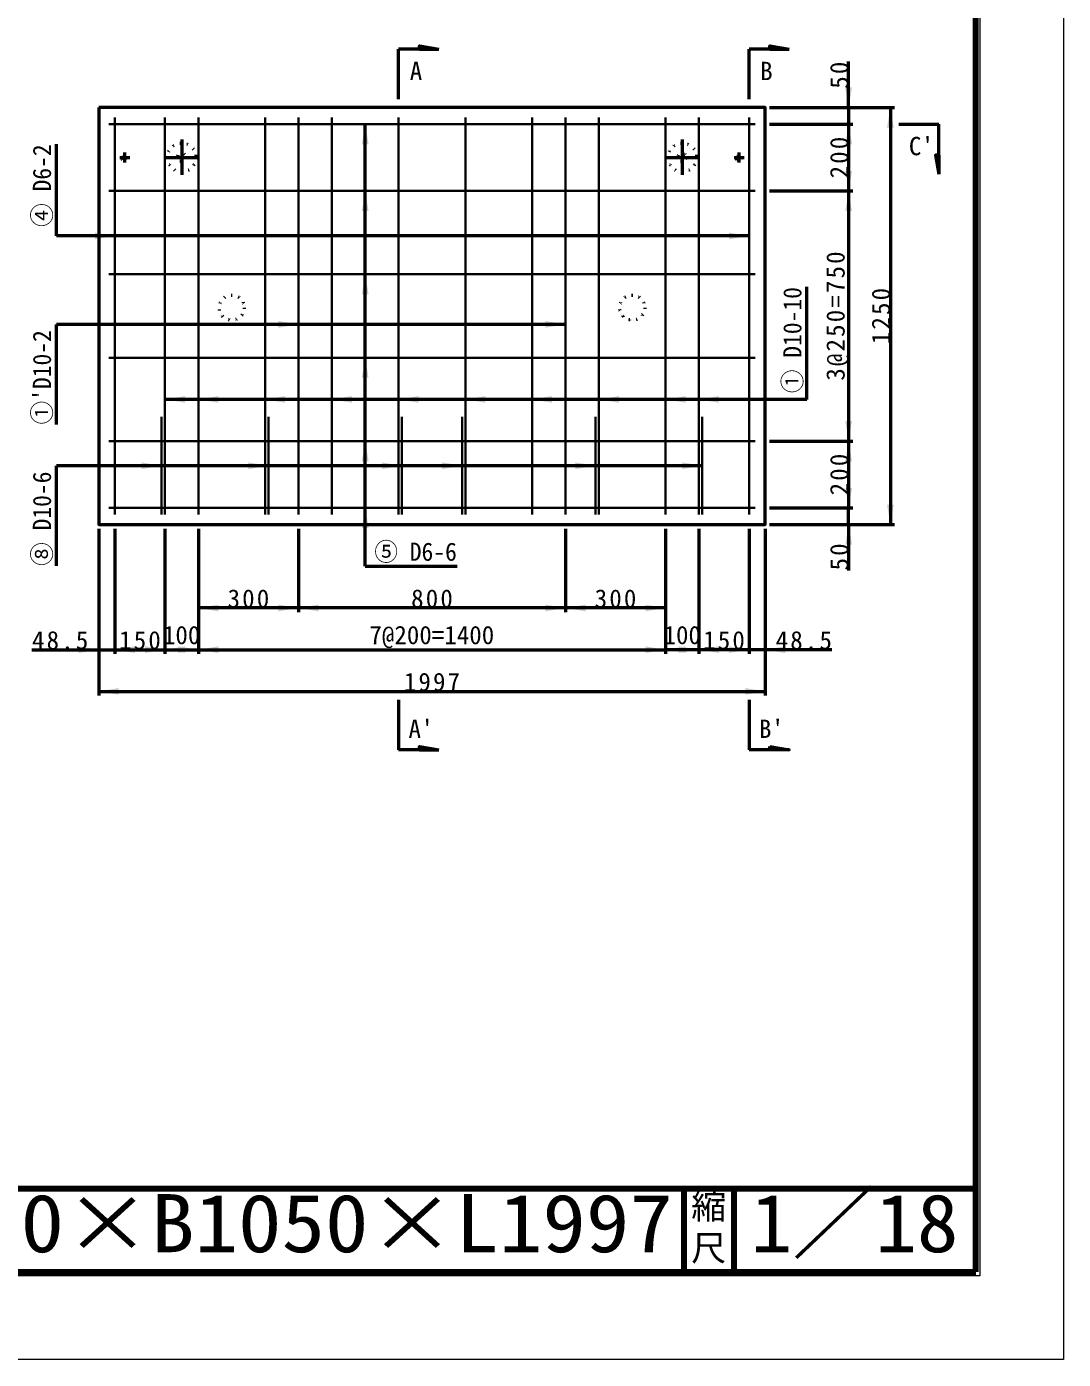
# Model space of a CAD drawing. Units: millimetres, scale not verified, with parts at other scales. Extents: x -2102 to 2102, y -1485 to 1485.
# Drawn here: x 860 to 2102, y -1485 to 113 of the extents above; entities that cross this region are included whole.
import ezdxf
from ezdxf.enums import TextEntityAlignment as Align

# ---------------------------------------------------------------- set-up
doc = ezdxf.new("R2010")
doc.units = ezdxf.units.MM
doc.header["$LTSCALE"] = 5
doc.linetypes.add('DOTTED', pattern=[1.75, 0.25, -1.5])
doc.linetypes.add('LONG_DASHED_DOTTED', pattern=[15.25, 12, -1.5, 0.25, -1.5])
doc.layers.add('0-0_V-nasSTD', color=7, linetype='Continuous', lineweight=50)
doc.layers.add('0-1_0', color=7, linetype='Continuous', lineweight=100)
doc.styles.add('ＭＳ ゴシック', font='')
doc.styles.get('ＭＳ ゴシック').set_extended_font_data('MS Gothic')

msp = doc.modelspace()

# ---------------------------------------------------------------- linework, layer by layer
at = {"layer": '0-0_V-nasSTD'}
for p, q in [((1305.796, 25.769), (1305.796, 85.769)), ((1330.796, 85.769), (1305.796, 85.769)), ((1330.796, 85.769), (1353.836, 85.769)), ((1725.796, 25.769), (1725.796, 85.769)), ((1750.796, 85.769), (1725.796, 85.769)), ((1750.796, 85.769), (1773.836, 85.769)), ((1845.196, 15.769), (1845.196, 70.769)), ((1750.196, 15.769), (1900.196, 15.769)), ((1845.196, 15.769), (1845.196, -4.231)), ((1895.196, 15.769), (1895.196, -484.231)), ((1265.796, -534.231), (1265.796, -4.231)), ((1750.196, -4.231), (1850.196, -4.231)), ((1845.196, -4.231), (1845.196, -84.231)), ((1905.196, -4.231), (1953.236, -4.231)), ((1953.236, -41.191), (1953.236, -4.231)), ((895.796, -138.231), (895.796, -28.231)), ((1953.236, -41.191), (1953.236, -64.231)), ((1750.196, -84.231), (1850.196, -84.231)), ((1845.196, -84.231), (1845.196, -384.231)), ((1725.796, -138.231), (895.796, -138.231)), ((1795.196, -334.231), (1795.196, -199.231)), ((1505.796, -244.231), (895.796, -244.231)), ((895.796, -364.231), (895.796, -244.231)), ((1795.196, -334.231), (1025.796, -334.231)), ((1750.196, -384.231), (1850.196, -384.231)), ((1845.196, -384.231), (1845.196, -464.231)), ((1669.796, -413.716), (895.796, -413.716)), ((895.796, -533.716), (895.796, -413.716)), ((1750.196, -464.231), (1850.196, -464.231)), ((1845.196, -484.231), (1845.196, -464.231)), ((946.396, -489.231), (946.396, -689.231)), ((965.796, -489.231), (965.796, -639.231)), ((1025.796, -489.231), (1025.796, -639.231)), ((1065.796, -489.231), (1065.796, -639.231)), ((1185.796, -489.231), (1185.796, -589.231)), ((1505.796, -489.231), (1505.796, -589.231)), ((1625.796, -489.231), (1625.796, -639.231)), ((1665.796, -489.231), (1665.796, -639.231)), ((1725.796, -489.231), (1725.796, -639.231)), ((1745.196, -489.231), (1745.196, -689.231)), ((1750.196, -484.231), (1900.196, -484.231)), ((1845.196, -484.231), (1845.196, -539.231)), ((1265.796, -534.231), (1375.796, -534.231)), ((1185.796, -584.231), (1065.796, -584.231)), ((1505.796, -584.231), (1185.796, -584.231)), ((1625.796, -584.231), (1505.796, -584.231)), ((866.396, -634.231), (946.396, -634.231)), ((1025.796, -634.231), (1065.796, -634.231)), ((1065.796, -634.231), (1625.796, -634.231)), ((1665.796, -634.231), (1625.796, -634.231)), ((1825.196, -634.231), (1745.196, -634.231)), ((946.396, -684.231), (1745.196, -684.231)), ((1305.796, -694.231), (1305.796, -754.231)), ((1725.796, -694.231), (1725.796, -754.231)), ((1750.796, -754.231), (1750.796, -750.391)), ((1330.796, -754.231), (1305.796, -754.231)), ((1330.796, -754.231), (1353.836, -754.231)), ((1750.796, -754.231), (1725.796, -754.231))]:
    msp.add_line(p, q, dxfattribs=at)
at = {"layer": '0-0_V-nasSTD', "lineweight": 35}
for p, q in [((965.796, 3.769), (965.796, -472.231)), ((1025.796, 3.769), (1025.796, -472.231)), ((1065.796, 3.769), (1065.796, -472.231)), ((1145.796, 3.769), (1145.796, -472.231)), ((1185.796, 3.769), (1185.796, -472.231)), ((1225.796, 3.769), (1225.796, -472.231)), ((1305.796, 3.769), (1305.796, -472.231)), ((1385.796, 3.769), (1385.796, -472.231)), ((1465.796, 3.769), (1465.796, -472.231)), ((1505.796, 3.769), (1505.796, -472.231)), ((1545.796, 3.769), (1545.796, -472.231)), ((1625.796, 3.769), (1625.796, -472.231)), ((1665.796, 3.769), (1665.796, -472.231)), ((1725.796, 3.769), (1725.796, -472.231)), ((958.396, -4.231), (1733.196, -4.231)), ((958.396, -84.231), (1733.196, -84.231)), ((958.396, -184.231), (1733.196, -184.231)), ((958.396, -284.231), (1733.196, -284.231)), ((1021.796, -355.202), (1021.796, -472.231)), ((1149.796, -355.202), (1149.796, -472.231)), ((1309.796, -355.202), (1309.796, -472.231)), ((1381.796, -355.202), (1381.796, -472.231)), ((1541.796, -355.202), (1541.796, -472.231)), ((1669.796, -355.202), (1669.796, -472.231)), ((958.396, -384.231), (1733.196, -384.231)), ((958.396, -464.231), (1733.196, -464.231))]:
    msp.add_line(p, q, dxfattribs=at)
at = {"layer": '0-0_V-nasSTD', "linetype": 'LONG_DASHED_DOTTED'}
for p, q in [((1045.796, -22.431), (1045.796, -64.831)), ((1645.796, -22.431), (1645.796, -64.831)), ((971.596, -44.231), (983.596, -44.231)), ((977.596, -50.231), (977.596, -38.231)), ((1024.596, -44.231), (1066.996, -44.231)), ((1624.596, -44.231), (1666.996, -44.231)), ((1707.996, -44.231), (1719.996, -44.231)), ((1713.996, -50.231), (1713.996, -38.231))]:
    msp.add_line(p, q, dxfattribs=at)
at = {"layer": '0-0_V-nasSTD', "lineweight": 100}
for p, q in [((1647.5, -1280), (1647.5, -1380)), ((1707.5, -1280), (1707.5, -1380)), ((-1997.5, -1380), (1997.5, -1380))]:
    msp.add_line(p, q, dxfattribs=at)
at = {"layer": '0-0_V-nasSTD', "lineweight": 18}
for points in [[(-2102.5, -1485), (-2102.5, 1485), (2102.5, 1485), (2102.5, -1485)], [(-2002.5, -1385), (-2002.5, 1385), (2002.5, 1385), (2002.5, -1385)]]:
    msp.add_lwpolyline(points, close=True, dxfattribs=at)
at = {"layer": '0-0_V-nasSTD', "lineweight": 100}
msp.add_lwpolyline([(1997.5, -1380), (1997.5, 1380), (-1997.5, 1380)], dxfattribs=at)
at = {"layer": '0-0_V-nasSTD'}
for points in [[(1330.796, 85.769), (1330.796, 89.609), (1353.836, 85.769)], [(1750.796, 85.769), (1750.796, 89.609), (1773.836, 85.769)], [(1953.236, -41.191), (1949.396, -41.191), (1953.236, -64.231)], [(946.396, -634.231), (965.796, -634.231), (1025.796, -634.231)], [(1745.196, -634.231), (1725.796, -634.231), (1665.796, -634.231)], [(1330.796, -754.231), (1330.796, -750.391), (1353.836, -754.231)], [(1750.796, -750.391), (1773.836, -754.231), (1750.796, -754.231)]]:
    msp.add_lwpolyline(points, dxfattribs=at)
msp.add_lwpolyline([(946.396, 15.769), (946.396, -484.231), (1745.196, -484.231), (1745.196, 15.769)], close=True, dxfattribs=at)
at = {"layer": '0-0_V-nasSTD', "linetype": 'DOTTED'}
for centre, radius in [((1045.796, -44.231), 17.2), ((1645.796, -44.231), 17.2), ((977.596, -44.231), 3.8), ((977.596, -44.231), 2.4), ((977.596, -44.231), 2), ((1045.796, -44.231), 5), ((1645.796, -44.231), 5), ((1713.996, -44.231), 3.8), ((1713.996, -44.231), 2.4), ((1713.996, -44.231), 2), ((1105.796, -224.231), 15), ((1585.796, -224.231), 15)]:
    msp.add_circle(centre, radius, dxfattribs=at)
at = {"layer": '0-0_V-nasSTD'}
for points in [[(1841.196, 39.769), (1845.196, 15.769), (1845.196, 39.769)], [(1845.196, 15.769), (1845.196, 39.769), (1849.196, 39.769)], [(1891.196, -8.231), (1895.196, -8.231), (1895.196, 15.769)], [(1895.196, -8.231), (1895.196, 15.769), (1899.196, -8.231)], [(1261.796, -28.231), (1265.796, -28.231), (1265.796, -4.231)], [(1265.796, -28.231), (1265.796, -4.231), (1269.796, -28.231)], [(1841.196, -28.231), (1845.196, -28.231), (1845.196, -4.231)], [(1845.196, -28.231), (1845.196, -4.231), (1849.196, -28.231)], [(1841.196, -60.231), (1845.196, -84.231), (1845.196, -60.231)], [(1845.196, -84.231), (1845.196, -60.231), (1849.196, -60.231)], [(1261.796, -108.231), (1265.796, -108.231), (1265.796, -84.231)], [(1265.796, -108.231), (1265.796, -84.231), (1269.796, -108.231)], [(1841.196, -108.231), (1845.196, -108.231), (1845.196, -84.231)], [(1845.196, -108.231), (1845.196, -84.231), (1849.196, -108.231)], [(941.796, -138.231), (941.796, -134.231), (965.796, -138.231)], [(941.796, -142.231), (941.796, -138.231), (965.796, -138.231)], [(1701.796, -138.231), (1701.796, -134.231), (1725.796, -138.231)], [(1701.796, -142.231), (1701.796, -138.231), (1725.796, -138.231)], [(1261.796, -208.231), (1265.796, -208.231), (1265.796, -184.231)], [(1265.796, -208.231), (1265.796, -184.231), (1269.796, -208.231)], [(1161.796, -244.231), (1161.796, -240.231), (1185.796, -244.231)], [(1161.796, -248.231), (1161.796, -244.231), (1185.796, -244.231)], [(1481.796, -244.231), (1481.796, -240.231), (1505.796, -244.231)], [(1481.796, -248.231), (1481.796, -244.231), (1505.796, -244.231)], [(1261.796, -308.231), (1265.796, -308.231), (1265.796, -284.231)], [(1265.796, -308.231), (1265.796, -284.231), (1269.796, -308.231)], [(1025.796, -334.231), (1049.796, -334.231), (1049.796, -330.231)], [(1025.796, -334.231), (1049.796, -338.231), (1049.796, -334.231)], [(1065.796, -334.231), (1089.796, -334.231), (1089.796, -330.231)], [(1065.796, -334.231), (1089.796, -338.231), (1089.796, -334.231)], [(1145.796, -334.231), (1169.796, -334.231), (1169.796, -330.231)], [(1145.796, -334.231), (1169.796, -338.231), (1169.796, -334.231)], [(1225.796, -334.231), (1249.796, -334.231), (1249.796, -330.231)], [(1225.796, -334.231), (1249.796, -338.231), (1249.796, -334.231)], [(1305.796, -334.231), (1329.796, -334.231), (1329.796, -330.231)], [(1305.796, -334.231), (1329.796, -338.231), (1329.796, -334.231)], [(1385.796, -334.231), (1409.796, -334.231), (1409.796, -330.231)], [(1385.796, -334.231), (1409.796, -338.231), (1409.796, -334.231)], [(1465.796, -334.231), (1489.796, -334.231), (1489.796, -330.231)], [(1465.796, -334.231), (1489.796, -338.231), (1489.796, -334.231)], [(1545.796, -334.231), (1569.796, -334.231), (1569.796, -330.231)], [(1545.796, -334.231), (1569.796, -338.231), (1569.796, -334.231)], [(1625.796, -334.231), (1649.796, -334.231), (1649.796, -330.231)], [(1625.796, -334.231), (1649.796, -338.231), (1649.796, -334.231)], [(1665.796, -334.231), (1689.796, -334.231), (1689.796, -330.231)], [(1665.796, -334.231), (1689.796, -338.231), (1689.796, -334.231)], [(1841.196, -360.231), (1845.196, -384.231), (1845.196, -360.231)], [(1845.196, -384.231), (1845.196, -360.231), (1849.196, -360.231)], [(1261.796, -408.231), (1265.796, -408.231), (1265.796, -384.231)], [(1265.796, -408.231), (1265.796, -384.231), (1269.796, -408.231)], [(1841.196, -408.231), (1845.196, -408.231), (1845.196, -384.231)], [(1845.196, -408.231), (1845.196, -384.231), (1849.196, -408.231)], [(997.796, -413.716), (997.796, -409.716), (1021.796, -413.716)], [(997.796, -417.716), (997.796, -413.716), (1021.796, -413.716)], [(1125.796, -413.716), (1125.796, -409.716), (1149.796, -413.716)], [(1125.796, -417.716), (1125.796, -413.716), (1149.796, -413.716)], [(1285.796, -413.716), (1285.796, -409.716), (1309.796, -413.716)], [(1285.796, -417.716), (1285.796, -413.716), (1309.796, -413.716)], [(1357.796, -413.716), (1357.796, -409.716), (1381.796, -413.716)], [(1357.796, -417.716), (1357.796, -413.716), (1381.796, -413.716)], [(1517.796, -413.716), (1517.796, -409.716), (1541.796, -413.716)], [(1517.796, -417.716), (1517.796, -413.716), (1541.796, -413.716)], [(1645.796, -413.716), (1645.796, -409.716), (1669.796, -413.716)], [(1645.796, -417.716), (1645.796, -413.716), (1669.796, -413.716)], [(1841.196, -440.231), (1845.196, -464.231), (1845.196, -440.231)], [(1845.196, -464.231), (1845.196, -440.231), (1849.196, -440.231)], [(1891.196, -460.231), (1895.196, -484.231), (1895.196, -460.231)], [(1895.196, -484.231), (1895.196, -460.231), (1899.196, -460.231)], [(1261.796, -488.231), (1265.796, -488.231), (1265.796, -464.231)], [(1265.796, -488.231), (1265.796, -464.231), (1269.796, -488.231)], [(1841.196, -508.231), (1845.196, -508.231), (1845.196, -484.231)], [(1845.196, -508.231), (1845.196, -484.231), (1849.196, -508.231)], [(1065.796, -584.231), (1089.796, -584.231), (1089.796, -580.231)], [(1065.796, -584.231), (1089.796, -588.231), (1089.796, -584.231)], [(1161.796, -584.231), (1161.796, -580.231), (1185.796, -584.231)], [(1161.796, -588.231), (1161.796, -584.231), (1185.796, -584.231)], [(1185.796, -584.231), (1209.796, -584.231), (1209.796, -580.231)], [(1185.796, -584.231), (1209.796, -588.231), (1209.796, -584.231)], [(1481.796, -584.231), (1481.796, -580.231), (1505.796, -584.231)], [(1481.796, -588.231), (1481.796, -584.231), (1505.796, -584.231)], [(1505.796, -584.231), (1529.796, -584.231), (1529.796, -580.231)], [(1505.796, -584.231), (1529.796, -588.231), (1529.796, -584.231)], [(1601.796, -584.231), (1601.796, -580.231), (1625.796, -584.231)], [(1601.796, -588.231), (1601.796, -584.231), (1625.796, -584.231)], [(922.396, -634.231), (922.396, -630.231), (946.396, -634.231)], [(922.396, -638.231), (922.396, -634.231), (946.396, -634.231)], [(965.796, -634.231), (989.796, -634.231), (989.796, -630.231)], [(965.796, -634.231), (989.796, -638.231), (989.796, -634.231)], [(1001.796, -634.231), (1001.796, -630.231), (1025.796, -634.231)], [(1001.796, -638.231), (1001.796, -634.231), (1025.796, -634.231)], [(1025.796, -634.231), (1049.796, -634.231), (1049.796, -630.231)], [(1025.796, -634.231), (1049.796, -638.231), (1049.796, -634.231)], [(1041.796, -634.231), (1041.796, -630.231), (1065.796, -634.231)], [(1041.796, -638.231), (1041.796, -634.231), (1065.796, -634.231)], [(1065.796, -634.231), (1089.796, -634.231), (1089.796, -630.231)], [(1065.796, -634.231), (1089.796, -638.231), (1089.796, -634.231)], [(1601.796, -634.231), (1601.796, -630.231), (1625.796, -634.231)], [(1601.796, -638.231), (1601.796, -634.231), (1625.796, -634.231)], [(1625.796, -634.231), (1649.796, -634.231), (1649.796, -630.231)], [(1625.796, -634.231), (1649.796, -638.231), (1649.796, -634.231)], [(1641.796, -634.231), (1641.796, -630.231), (1665.796, -634.231)], [(1641.796, -638.231), (1641.796, -634.231), (1665.796, -634.231)], [(1665.796, -634.231), (1689.796, -634.231), (1689.796, -630.231)], [(1665.796, -634.231), (1689.796, -638.231), (1689.796, -634.231)], [(1701.796, -634.231), (1701.796, -630.231), (1725.796, -634.231)], [(1701.796, -638.231), (1701.796, -634.231), (1725.796, -634.231)], [(1745.196, -634.231), (1769.196, -634.231), (1769.196, -630.231)], [(1745.196, -634.231), (1769.196, -638.231), (1769.196, -634.231)], [(946.396, -684.231), (970.396, -684.231), (970.396, -680.231)], [(946.396, -684.231), (970.396, -688.231), (970.396, -684.231)], [(1721.196, -684.231), (1721.196, -680.231), (1745.196, -684.231)], [(1721.196, -688.231), (1721.196, -684.231), (1745.196, -684.231)]]:
    msp.add_solid(points, dxfattribs=at)
at = {"layer": '0-1_0'}
msp.add_line((-1997.5, -1280), (1997.5, -1280), dxfattribs=at)

# ---------------------------------------------------------------- texts
at = {"layer": '0-0_V-nasSTD', "style": 'ＭＳ ゴシック'}
for s, height, p in [('A', 21.99, (1319.162, 41.944)), ('B', 21.99, (1739.162, 41.944)), ("C'", 21.99, (1917.371, -48.056)), ('100', 21.99, (1023.296, -634.231)), ('7@200=1400', 21.99, (1270.796, -634.231)), ('100', 21.99, (1623.296, -634.231)), ("A'", 21.99, (1317.685, -746.675)), ("B'", 21.99, (1737.685, -746.675)), ('縮', 30.79, (1656.482, -1326.001)), ('尺', 30.79, (1656.476, -1375.99))]:
    msp.add_text(s, height=height, dxfattribs=at).set_placement(p, align=Align.BOTTOM_LEFT)
at = {"layer": '0-0_V-nasSTD', "style": 'ＭＳ ゴシック', "width": 0.95}
for s, p in [('④ D6-2', (895.796, -127.343)), ('① D10-10', (1795.196, -326.66)), ("①'D10-2", (895.796, -364.231)), ('⑧ D10-6', (895.796, -533.716))]:
    msp.add_text(s, height=21.85, rotation=90, dxfattribs=at).set_placement(p, align=Align.BOTTOM_LEFT)
at = {"layer": '0-0_V-nasSTD', "style": 'ＭＳ ゴシック'}
for s, height, width, p in [('⑤ D6-6', 21.85, 0.95, (1276.685, -534.231)), ('1／18', 69.65, 1.05, (1727.75, -1377.418)), ('H1250×B1050×L1997', 69.65, 1.1, (644.25, -1377.492))]:
    msp.add_text(s, height=height, dxfattribs=dict(at, width=width)).set_placement(p, align=Align.BOTTOM_LEFT)
at = {"layer": '0-0_V-nasSTD', "char_height": 21.99, "attachment_point": 7, "rotation": 90, "style": 'ＭＳ ゴシック'}
for s, insert in [('\\T1.17;50', (1845.196, 38.269)), ('\\T1.17;200', (1845.196, -69.231)), ('\\T1.17;3@250=750', (1845.196, -311.731)), ('\\T1.17;1250', (1895.196, -267.981)), ('\\T1.17;200', (1845.196, -449.231)), ('\\T1.17;50', (1845.196, -539.231))]:
    msp.add_mtext(s, dxfattribs=dict(at, insert=insert))
at = {"layer": '0-0_V-nasSTD', "char_height": 21.99, "attachment_point": 7, "style": 'ＭＳ ゴシック'}
for s, insert in [('\\T1.17;300', (1100.796, -584.231)), ('\\T1.17;800', (1320.796, -584.231)), ('\\T1.17;300', (1540.796, -584.231)), ('\\T1.17;48.5', (866.396, -634.231)), ('\\T1.17;150', (970.796, -634.231)), ('\\T1.17;150', (1670.796, -634.231)), ('\\T1.17;48.5', (1757.696, -634.231)), ('\\T1.17;1997', (1312.046, -684.231))]:
    msp.add_mtext(s, dxfattribs=dict(at, insert=insert))

doc.saveas('drawing.dxf')
